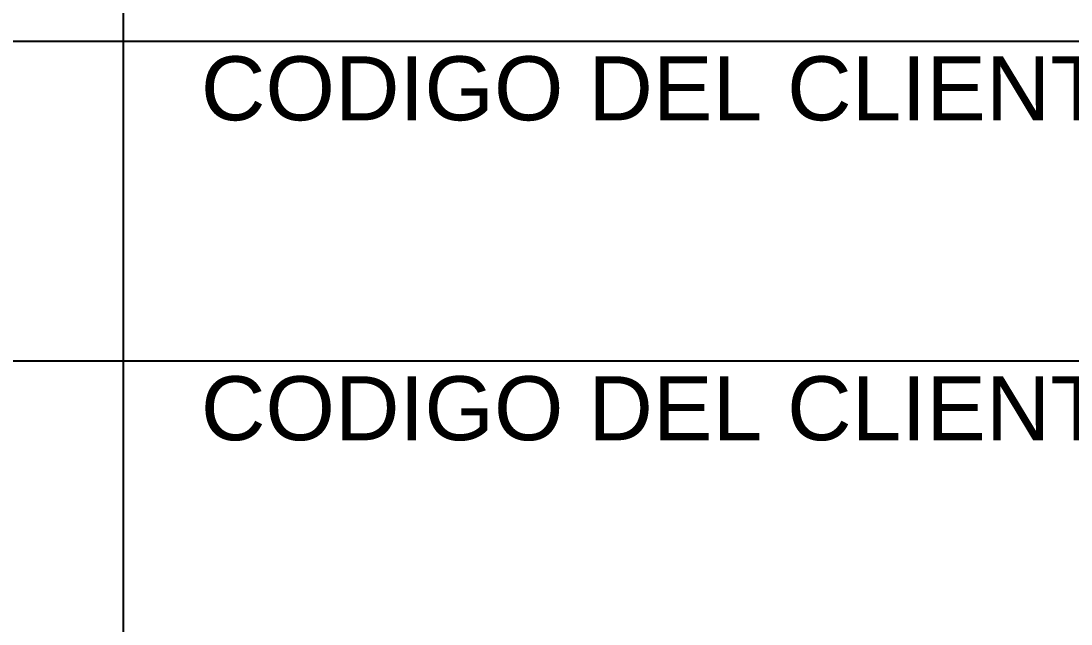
# Model space of a CAD drawing. Header units: millimetres. Extents: x 0 to 594, y 0 to 420.
# Drawn here: x 521.32 to 549.21, y 33.51 to 49.53 of the extents above; entities that cross this region are included whole.
import ezdxf
from ezdxf.enums import TextEntityAlignment as Align

# ---------------------------------------------------------------- set-up
doc = ezdxf.new("R2010")
doc.units = ezdxf.units.MM
doc.styles.add('ARIAL', font='arial.ttf')

msp = doc.modelspace()

# ---------------------------------------------------------------- linework, layer by layer
for p, q in [((524.035, 66), (524.035, 15)), ((404, 49), (579, 49)), ((429, 40.5), (524.035, 40.5)), ((524.035, 40.5), (579, 40.5))]:
    msp.add_line(p, q)

# ---------------------------------------------------------------- texts
at = {"style": 'ARIAL'}
for s, p in [('CODIGO DEL CLIENTE (REEMPLAZA A):', (526.099, 46.383)), ('CODIGO DEL CLIENTE (REEMPLAZADO POR):', (526.099, 37.883))]:
    msp.add_text(s, height=1.7, dxfattribs=at).set_placement(p, align=Align.BOTTOM_LEFT)

doc.saveas('drawing.dxf')
